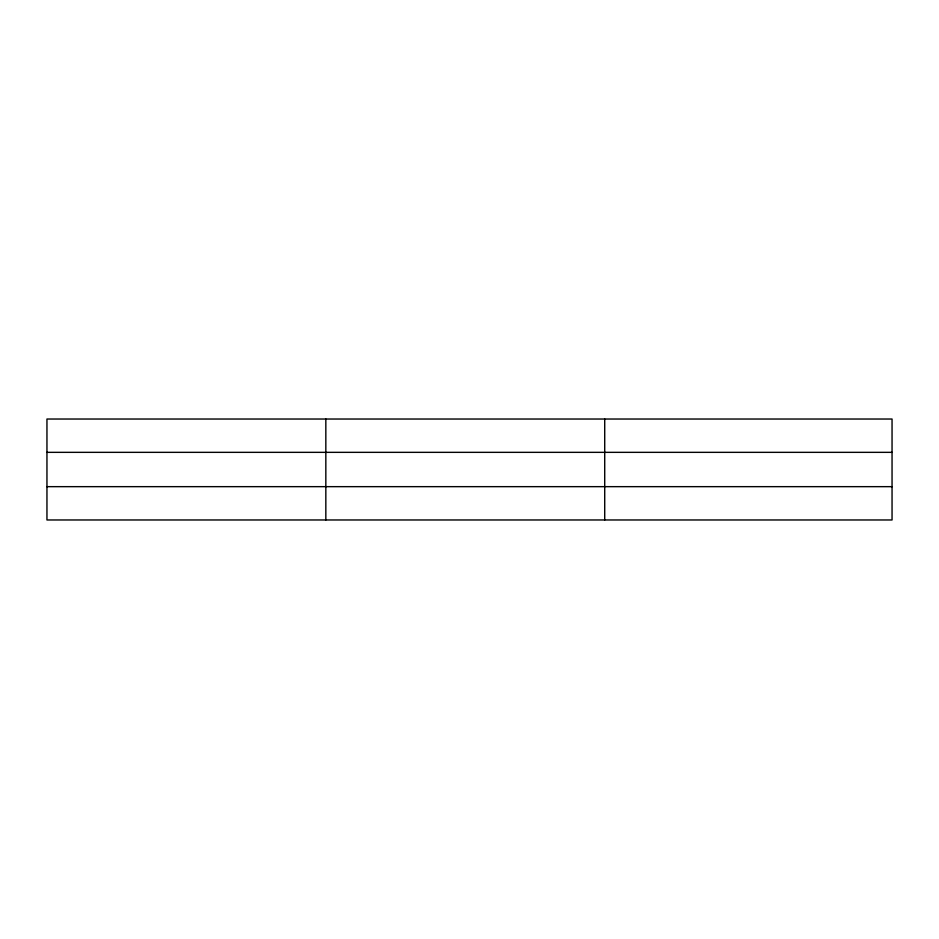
<?xml version="1.0" encoding="UTF-8"?>
<svg xmlns="http://www.w3.org/2000/svg" width="939" height="939" viewBox="0 0 939 939"><rect width="100%" height="100%" fill="white"/><g stroke="black" fill="none" stroke-linecap="round" stroke-linejoin="round"><path stroke-width="1.41" d="M325.833 519.971L325.833 419.029M604.716 519.971L604.716 419.029M892.05 486.66L892.05 519.971L46.95 519.971L46.95 419.029L892.05 419.029L892.05 486.66L46.95 486.66M46.95 452.34L892.05 452.34"/></g></svg>
